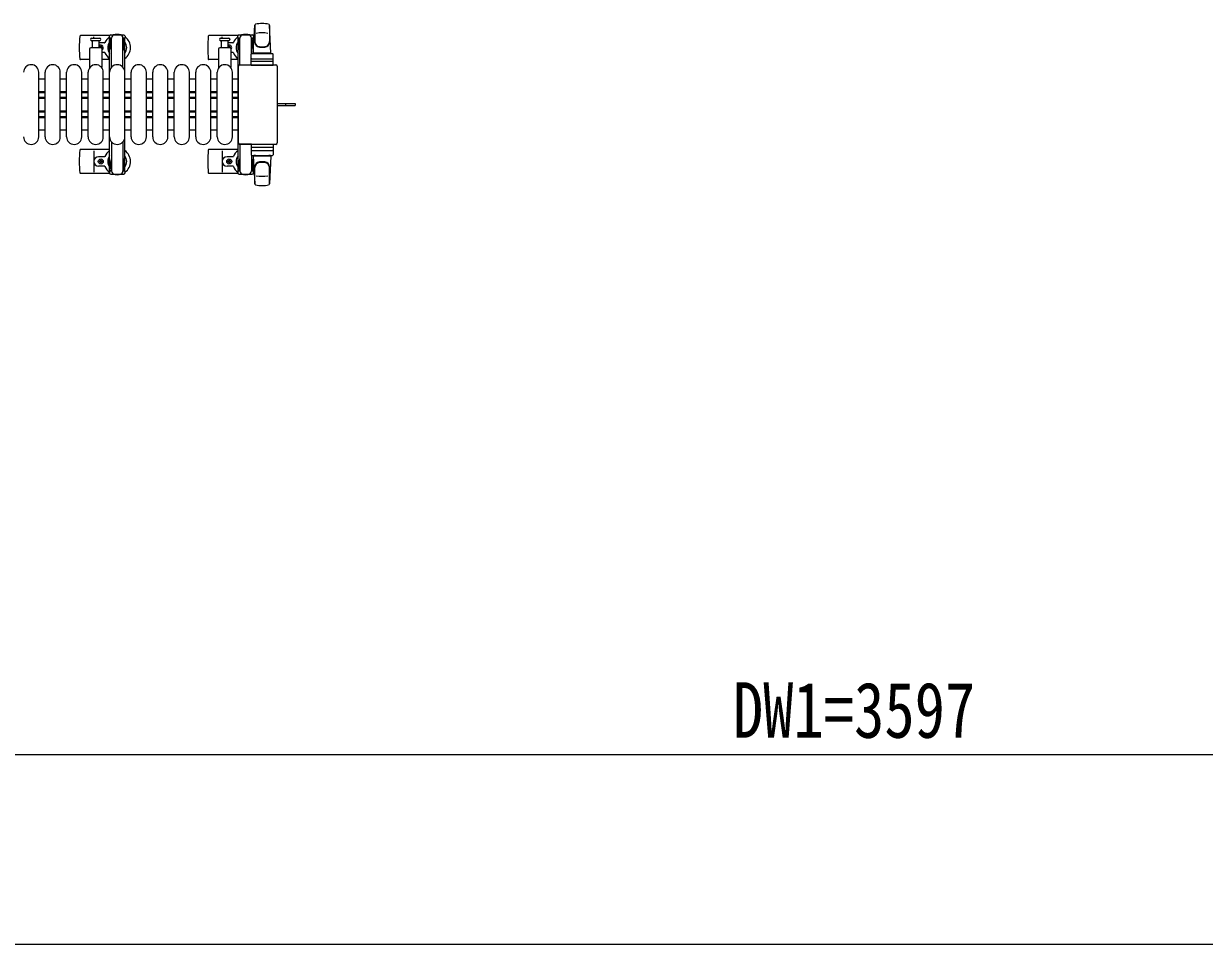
# Model space of a CAD drawing. Units: millimetres, scale not verified. Extents: x -16820 to 16820, y -11880 to 11880.
# Drawn here: x 505 to 2372, y 1046 to 2502 of the extents above; entities that cross this region are included whole.
import ezdxf
from ezdxf.enums import TextEntityAlignment as Align

# ---------------------------------------------------------------- set-up
doc = ezdxf.new("R2010")
doc.units = ezdxf.units.MM
doc.header["$LTSCALE"] = 50
for name, color, linetype in [('0-2_YKK_11', 7, 'Continuous'), ('0-4_YKK_13', 4, 'Continuous'), ('0-5_YKK_A1', 4, 'Continuous'), ('0-6_YKK_D', 6, 'Continuous')]:
    doc.layers.add(name, color=color, linetype=linetype)
doc.styles.add('ＭＳ ゴシック', font='')
doc.styles.get('ＭＳ ゴシック').set_extended_font_data('MS Gothic')

msp = doc.modelspace()

# ---------------------------------------------------------------- linework, layer by layer
at = {"layer": '0-2_YKK_11'}
for p, q in [((529.08, 2414.49), (539.08, 2414.49)), ((563.08, 2414.49), (573.08, 2414.49)), ((597.08, 2414.49), (607.08, 2414.49)), ((631.08, 2414.49), (641.08, 2414.49)), ((665.08, 2414.49), (675.08, 2414.49)), ((699.08, 2414.49), (709.08, 2414.49)), ((733.08, 2414.49), (743.08, 2414.49)), ((767.08, 2414.49), (777.08, 2414.49)), ((801.08, 2414.49), (811.08, 2414.49)), ((835.08, 2414.49), (844.08, 2414.49)), ((529.08, 2394.49), (539.08, 2394.49)), ((529.08, 2392.89), (539.08, 2392.89)), ((563.08, 2394.49), (573.08, 2394.49)), ((563.08, 2392.89), (573.08, 2392.89)), ((597.08, 2394.49), (607.08, 2394.49)), ((597.08, 2392.89), (607.08, 2392.89)), ((631.08, 2394.49), (641.08, 2394.49)), ((631.08, 2392.89), (641.08, 2392.89)), ((665.08, 2394.49), (675.08, 2394.49)), ((665.08, 2392.89), (675.08, 2392.89)), ((699.08, 2394.49), (709.08, 2394.49)), ((699.08, 2392.89), (709.08, 2392.89)), ((733.08, 2394.49), (743.08, 2394.49)), ((733.08, 2392.89), (743.08, 2392.89)), ((767.08, 2394.49), (777.08, 2394.49)), ((767.08, 2392.89), (777.08, 2392.89)), ((801.08, 2394.49), (811.08, 2394.49)), ((801.08, 2392.89), (811.08, 2392.89)), ((835.08, 2394.49), (844.08, 2394.49)), ((835.08, 2392.89), (844.08, 2392.89)), ((529.08, 2385.49), (539.08, 2385.49)), ((529.08, 2384.24), (539.08, 2384.24)), ((529.08, 2383.89), (539.08, 2383.89)), ((563.08, 2385.49), (573.08, 2385.49)), ((563.08, 2384.24), (573.08, 2384.24)), ((563.08, 2383.89), (573.08, 2383.89)), ((597.08, 2385.49), (607.08, 2385.49)), ((597.08, 2384.24), (607.08, 2384.24)), ((597.08, 2383.89), (607.08, 2383.89)), ((631.08, 2385.49), (641.08, 2385.49)), ((631.08, 2384.24), (641.08, 2384.24)), ((631.08, 2383.89), (641.08, 2383.89)), ((665.08, 2385.49), (675.08, 2385.49)), ((665.08, 2384.24), (675.08, 2384.24)), ((665.08, 2383.89), (675.08, 2383.89)), ((699.08, 2385.49), (709.08, 2385.49)), ((699.08, 2384.24), (709.08, 2384.24)), ((699.08, 2383.89), (709.08, 2383.89)), ((733.08, 2385.49), (743.08, 2385.49)), ((733.08, 2384.24), (743.08, 2384.24)), ((733.08, 2383.89), (743.08, 2383.89)), ((767.08, 2385.49), (777.08, 2385.49)), ((767.08, 2384.24), (777.08, 2384.24)), ((767.08, 2383.89), (777.08, 2383.89)), ((801.08, 2385.49), (811.08, 2385.49)), ((801.08, 2384.24), (811.08, 2384.24)), ((801.08, 2383.89), (811.08, 2383.89)), ((835.08, 2385.49), (844.08, 2385.49)), ((835.08, 2384.24), (844.08, 2384.24)), ((835.08, 2383.89), (844.08, 2383.89)), ((529.08, 2364.09), (539.08, 2364.09)), ((529.08, 2363.74), (539.08, 2363.74)), ((529.08, 2362.49), (539.08, 2362.49)), ((529.08, 2355.09), (539.08, 2355.09)), ((529.08, 2353.49), (539.08, 2353.49)), ((563.08, 2364.09), (573.08, 2364.09)), ((563.08, 2363.74), (573.08, 2363.74)), ((563.08, 2362.49), (573.08, 2362.49)), ((563.08, 2355.09), (573.08, 2355.09)), ((563.08, 2353.49), (573.08, 2353.49)), ((597.08, 2364.09), (607.08, 2364.09)), ((597.08, 2363.74), (607.08, 2363.74)), ((597.08, 2362.49), (607.08, 2362.49)), ((597.08, 2355.09), (607.08, 2355.09)), ((597.08, 2353.49), (607.08, 2353.49)), ((631.08, 2364.09), (641.08, 2364.09)), ((631.08, 2363.74), (641.08, 2363.74)), ((631.08, 2362.49), (641.08, 2362.49)), ((631.08, 2355.09), (641.08, 2355.09)), ((631.08, 2353.49), (641.08, 2353.49)), ((665.08, 2364.09), (675.08, 2364.09)), ((665.08, 2363.74), (675.08, 2363.74)), ((665.08, 2362.49), (675.08, 2362.49)), ((665.08, 2355.09), (675.08, 2355.09)), ((665.08, 2353.49), (675.08, 2353.49)), ((699.08, 2364.09), (709.08, 2364.09)), ((699.08, 2363.74), (709.08, 2363.74)), ((699.08, 2362.49), (709.08, 2362.49)), ((699.08, 2355.09), (709.08, 2355.09)), ((699.08, 2353.49), (709.08, 2353.49)), ((733.08, 2364.09), (743.08, 2364.09)), ((733.08, 2363.74), (743.08, 2363.74)), ((733.08, 2362.49), (743.08, 2362.49)), ((733.08, 2355.09), (743.08, 2355.09)), ((733.08, 2353.49), (743.08, 2353.49)), ((767.08, 2364.09), (777.08, 2364.09)), ((767.08, 2363.74), (777.08, 2363.74)), ((767.08, 2362.49), (777.08, 2362.49)), ((767.08, 2355.09), (777.08, 2355.09)), ((767.08, 2353.49), (777.08, 2353.49)), ((801.08, 2364.09), (811.08, 2364.09)), ((801.08, 2363.74), (811.08, 2363.74)), ((801.08, 2362.49), (811.08, 2362.49)), ((801.08, 2355.09), (811.08, 2355.09)), ((801.08, 2353.49), (811.08, 2353.49)), ((835.08, 2364.09), (844.08, 2364.09)), ((835.08, 2363.74), (844.08, 2363.74)), ((835.08, 2362.49), (844.08, 2362.49)), ((835.08, 2355.09), (844.08, 2355.09)), ((835.08, 2353.49), (844.08, 2353.49)), ((539.08, 2333.49), (529.08, 2333.49)), ((573.08, 2333.49), (563.08, 2333.49)), ((607.08, 2333.49), (597.08, 2333.49)), ((641.08, 2333.49), (631.08, 2333.49)), ((675.08, 2333.49), (665.08, 2333.49)), ((709.08, 2333.49), (699.08, 2333.49)), ((743.08, 2333.49), (733.08, 2333.49)), ((777.08, 2333.49), (767.08, 2333.49)), ((811.08, 2333.49), (801.08, 2333.49)), ((844.08, 2333.49), (835.08, 2333.49))]:
    msp.add_line(p, q, dxfattribs=at)
at = {"layer": '0-4_YKK_13'}
for p, q in [((641.05, 2482.99), (594.98, 2482.99)), ((642.78, 2483.99), (663.38, 2483.99)), ((844.05, 2482.99), (797.98, 2482.99)), ((845.78, 2483.99), (866.38, 2483.99)), ((868.08, 2455.5), (870.52, 2499.52)), ((870.58, 2499.88), (870.58, 2472.69)), ((893.58, 2499.1), (893.58, 2473.37)), ((896.08, 2455.5), (893.64, 2499.52)), ((612.83, 2478.99), (625.33, 2478.99)), ((625.33, 2474.99), (612.83, 2474.99)), ((613.58, 2474.99), (613.58, 2463.49)), ((616.08, 2478.99), (616.08, 2480.99)), ((624.58, 2463.49), (624.58, 2474.99)), ((632.79, 2471.49), (624.58, 2471.49)), ((628.4, 2464.43), (629.28, 2464.43)), ((640.78, 2479.19), (640.78, 2481.99)), ((644.08, 2479.19), (640.78, 2479.19)), ((642.28, 2475.69), (643.08, 2475.69)), ((642.28, 2465.18), (642.28, 2475.69)), ((643.89, 2459.19), (642.28, 2465.18)), ((643.08, 2462.19), (643.08, 2479.19)), ((644.08, 2432.93), (644.08, 2478.99)), ((662.08, 2432.93), (662.08, 2478.99)), ((662.28, 2459.19), (663.88, 2465.18)), ((663.08, 2462.19), (663.08, 2479.19)), ((663.88, 2475.69), (663.08, 2475.69)), ((663.88, 2465.18), (663.88, 2475.69)), ((829.33, 2474.99), (816.83, 2474.99)), ((817.58, 2474.99), (817.58, 2463.49)), ((819.08, 2478.99), (819.08, 2480.99)), ((828.58, 2463.49), (828.58, 2474.99)), ((835.79, 2471.49), (828.58, 2471.49)), ((828.58, 2464.43), (828.76, 2464.43)), ((831.4, 2464.43), (832.28, 2464.43)), ((843.78, 2479.19), (843.78, 2481.99)), ((847.08, 2479.19), (843.78, 2479.19)), ((845.28, 2475.69), (846.08, 2475.69)), ((845.28, 2465.18), (845.28, 2475.69)), ((846.89, 2459.19), (845.28, 2465.18)), ((846.08, 2462.19), (846.08, 2479.19)), ((847.08, 2436.49), (847.08, 2478.99)), ((865.08, 2454.36), (865.08, 2478.99)), ((865.28, 2459.19), (866.88, 2465.18)), ((866.08, 2462.19), (866.08, 2479.19)), ((866.88, 2475.69), (866.08, 2475.69)), ((866.88, 2465.18), (866.88, 2475.69)), ((609.08, 2461.49), (609.08, 2433.67)), ((627.08, 2463.49), (611.08, 2463.49)), ((625.76, 2463.55), (624.88, 2463.55)), ((629.08, 2433.67), (629.08, 2461.49)), ((632.79, 2456.49), (629.08, 2456.49)), ((813.08, 2461.49), (813.08, 2433.67)), ((831.08, 2463.49), (815.08, 2463.49)), ((828.76, 2463.55), (828.58, 2463.55)), ((833.08, 2433.67), (833.08, 2461.49)), ((835.79, 2456.49), (833.08, 2456.49)), ((846.89, 2459.19), (847.08, 2459.19)), ((864.58, 2436.49), (864.58, 2453.49)), ((865.28, 2459.19), (865.08, 2459.19)), ((865.58, 2454.49), (898.58, 2454.49)), ((865.58, 2446.49), (898.58, 2446.49)), ((896.08, 2455.5), (868.08, 2455.5)), ((895.08, 2455.5), (869.08, 2455.49)), ((869.08, 2454.49), (869.08, 2455.49)), ((871.48, 2454.49), (869.08, 2454.49)), ((895.08, 2454.49), (892.68, 2454.49)), ((895.08, 2454.49), (895.08, 2455.5)), ((899.58, 2436.49), (899.58, 2453.49)), ((609.08, 2444.99), (594.98, 2444.99)), ((641.08, 2444.99), (629.08, 2444.99)), ((813.08, 2444.99), (797.98, 2444.99)), ((844.08, 2444.99), (833.08, 2444.99)), ((844.58, 2313.49), (844.58, 2434.5)), ((844.58, 2434.5), (844.58, 2434.5)), ((847.08, 2436.99), (903.59, 2436.99)), ((847.08, 2436.99), (847.08, 2436.99)), ((865.08, 2436.49), (847.08, 2436.49)), ((864.58, 2436.49), (899.58, 2436.49)), ((898.64, 2441.99), (865.47, 2441.99)), ((903.59, 2436.99), (903.59, 2436.99)), ((906.08, 2434.5), (906.08, 2313.49)), ((906.08, 2434.5), (906.08, 2434.5)), ((529.08, 2322.99), (529.08, 2424.99)), ((539.08, 2322.99), (539.08, 2424.99)), ((563.08, 2322.99), (563.08, 2424.99)), ((573.08, 2322.99), (573.08, 2424.99)), ((597.08, 2322.99), (597.08, 2424.99)), ((607.08, 2322.99), (607.08, 2424.99)), ((631.08, 2322.99), (631.08, 2424.99)), ((641.08, 2322.99), (641.08, 2424.99)), ((665.08, 2322.99), (665.08, 2424.99)), ((675.08, 2322.99), (675.08, 2424.99)), ((699.08, 2322.99), (699.08, 2424.99)), ((709.08, 2322.99), (709.08, 2424.99)), ((733.08, 2322.99), (733.08, 2424.99)), ((743.08, 2322.99), (743.08, 2424.99)), ((767.08, 2322.99), (767.08, 2424.99)), ((777.08, 2322.99), (777.08, 2424.99)), ((801.08, 2322.99), (801.08, 2424.99)), ((811.08, 2322.99), (811.08, 2424.99)), ((835.08, 2322.99), (835.08, 2424.99)), ((906.08, 2372.49), (918.58, 2372.49)), ((918.58, 2372.49), (934.08, 2372.49)), ((919.23, 2375.49), (919.23, 2372.49)), ((934.08, 2375.49), (934.08, 2372.49)), ((644.08, 2315.06), (644.08, 2268.99)), ((662.08, 2315.06), (662.08, 2268.99)), ((641.08, 2302.99), (594.98, 2302.99)), ((616.08, 2300.99), (616.08, 2266.99)), ((844.08, 2302.99), (797.98, 2302.99)), ((819.08, 2300.99), (819.08, 2266.99)), ((844.58, 2313.49), (844.58, 2313.49)), ((847.08, 2311.49), (847.08, 2268.99)), ((865.08, 2311.49), (847.08, 2311.49)), ((847.08, 2310.99), (847.08, 2311)), ((903.59, 2310.99), (847.08, 2310.99)), ((864.58, 2311.49), (864.58, 2294.49)), ((864.58, 2311.49), (899.58, 2311.49)), ((898.64, 2305.99), (865.47, 2305.99)), ((865.58, 2301.49), (898.58, 2301.49)), ((899.58, 2311.49), (899.58, 2294.49)), ((903.59, 2311), (903.59, 2310.99)), ((906.08, 2313.49), (906.08, 2313.49)), ((632.79, 2291.49), (623.58, 2291.49)), ((625.76, 2284.43), (624.88, 2284.43)), ((628.4, 2283.55), (629.28, 2283.55)), ((643.89, 2288.79), (642.28, 2282.81)), ((642.28, 2282.81), (642.28, 2272.29)), ((643.08, 2285.79), (643.08, 2268.79)), ((643.89, 2288.79), (644.08, 2288.79)), ((662.28, 2288.79), (662.08, 2288.79)), ((662.28, 2288.79), (663.88, 2282.81)), ((663.08, 2285.79), (663.08, 2268.79)), ((663.88, 2282.81), (663.88, 2272.29)), ((835.79, 2291.49), (826.58, 2291.49)), ((828.76, 2284.43), (827.88, 2284.43)), ((831.4, 2283.55), (832.28, 2283.55)), ((846.89, 2288.79), (845.28, 2282.81)), ((845.28, 2282.81), (845.28, 2272.29)), ((846.08, 2285.79), (846.08, 2268.79)), ((846.89, 2288.79), (847.08, 2288.79)), ((865.08, 2293.63), (865.08, 2268.99)), ((865.28, 2288.79), (865.08, 2288.79)), ((865.28, 2288.79), (866.88, 2282.81)), ((865.58, 2293.49), (898.58, 2293.49)), ((866.08, 2285.79), (866.08, 2268.79)), ((866.88, 2282.81), (866.88, 2272.29)), ((868.08, 2292.49), (870.52, 2248.47)), ((896.08, 2292.49), (868.08, 2292.49)), ((871.48, 2293.49), (869.08, 2293.49)), ((869.08, 2293.49), (869.08, 2292.49)), ((895.08, 2292.49), (869.08, 2292.49)), ((895.08, 2293.49), (892.68, 2293.49)), ((896.08, 2292.49), (893.64, 2248.47)), ((895.08, 2293.49), (895.08, 2292.49)), ((641.05, 2264.99), (594.98, 2264.99)), ((632.79, 2276.49), (623.58, 2276.49)), ((640.78, 2268.79), (640.78, 2265.99)), ((644.08, 2268.79), (640.78, 2268.79)), ((642.28, 2272.29), (643.08, 2272.29)), ((642.78, 2263.99), (663.38, 2263.99)), ((663.88, 2272.29), (663.08, 2272.29)), ((844.05, 2264.99), (797.98, 2264.99)), ((835.79, 2276.49), (826.58, 2276.49)), ((843.78, 2268.79), (843.78, 2265.99)), ((847.08, 2268.79), (843.78, 2268.79)), ((845.28, 2272.29), (846.08, 2272.29)), ((845.78, 2263.99), (866.38, 2263.99)), ((866.88, 2272.29), (866.08, 2272.29)), ((870.58, 2248.11), (870.58, 2275.3)), ((893.58, 2248.89), (893.58, 2274.62))]:
    msp.add_line(p, q, dxfattribs=at)
for points in [[(624.88, 2463.55), (624.88, 2464.43), (625.76, 2464.43)], [(626.64, 2465.31), (626.64, 2466.19), (627.52, 2466.19), (627.52, 2465.31)], [(629.28, 2464.43), (629.28, 2463.55), (628.4, 2463.55)], [(665.38, 2481.99), (665.38, 2479.19), (662.08, 2479.19)], [(816.83, 2478.99), (823.08, 2478.99), (829.33, 2478.99)], [(829.64, 2465.31), (829.64, 2466.19), (830.52, 2466.19), (830.52, 2465.31)], [(832.28, 2464.43), (832.28, 2463.55), (831.4, 2463.55)], [(868.38, 2481.99), (868.38, 2479.19), (865.08, 2479.19)], [(906.08, 2375.49), (918.58, 2375.49), (934.08, 2375.49)], [(624.88, 2284.43), (624.88, 2283.55), (625.76, 2283.55)], [(627.52, 2285.31), (627.52, 2286.19), (626.64, 2286.19), (626.64, 2285.31)], [(626.64, 2282.67), (626.64, 2281.79), (627.52, 2281.79), (627.52, 2282.67)], [(629.28, 2283.55), (629.28, 2284.43), (628.4, 2284.43)], [(827.88, 2284.43), (827.88, 2283.55), (828.76, 2283.55)], [(830.52, 2285.31), (830.52, 2286.19), (829.64, 2286.19), (829.64, 2285.31)], [(829.64, 2282.67), (829.64, 2281.79), (830.52, 2281.79), (830.52, 2282.67)], [(832.28, 2283.55), (832.28, 2284.43), (831.4, 2284.43)], [(665.38, 2265.99), (665.38, 2268.79), (662.08, 2268.79)], [(868.38, 2265.99), (868.38, 2268.79), (865.08, 2268.79)]]:
    msp.add_lwpolyline(points, dxfattribs=at)
for centre in [(627.08, 2283.99), (830.08, 2283.99)]:
    msp.add_circle(centre, 4, dxfattribs=at)
for centre, radius, start, end in [((882.08, 2452), 50, 78.05356, 101.97738), ((882.08, 2452), 50, 78.05356, 101.94644), ((594.98, 2481.99), 1, 90, 174.26083), ((642.78, 2481.99), 2, 90, 180), ((649.08, 2478.99), 5, 90, 180), ((653.08, 2463.99), 21, 72.24721, 107.75279), ((657.08, 2478.99), 5, 0, 90), ((663.38, 2481.99), 2, 0, 90), ((797.98, 2481.99), 1, 90, 174.26083), ((845.78, 2481.99), 2, 90, 180), ((852.08, 2478.99), 5, 90, 180), ((856.08, 2463.99), 21, 72.24721, 107.75279), ((860.08, 2478.99), 5, 0, 90), ((866.38, 2481.99), 2, 0, 90), ((872.02, 2499.44), 1.5, 101.97738, 176.83138), ((882.08, 2437.4), 50, 79.45053, 100.87665), ((892.15, 2499.44), 1.5, 3.16862, 78.02262), ((774.08, 2463.99), 181, 174.26083, 185.73917), ((612.83, 2476.99), 2, 90, 180), ((612.83, 2476.99), 2, 180, 270), ((627.08, 2463.99), 4, 299.99992, 128.68228), ((625.33, 2476.99), 2, 0, 90), ((625.33, 2476.99), 2, 270, 0), ((625.76, 2465.31), 0.88, 270, 0), ((628.4, 2465.31), 0.88, 180, 270), ((632.79, 2472.49), 1, 270, 337.27158), ((653.08, 2463.99), 21, 125.85347, 157.27158), ((653.08, 2463.99), 15, 143.1301, 216.8699), ((653.08, 2463.99), 21, 304.8499, 54.14653), ((653.08, 2463.99), 15, 323.1301, 36.8699), ((977.08, 2463.99), 181, 174.26083, 185.73917), ((816.83, 2476.99), 2, 90, 180), ((816.83, 2476.99), 2, 180, 270), ((830.08, 2463.99), 4, 318.59027, 112.02439), ((828.76, 2465.31), 0.88, 270, 0), ((829.33, 2476.99), 2, 0, 90), ((829.33, 2476.99), 2, 270, 0), ((831.4, 2465.31), 0.88, 180, 270), ((835.79, 2472.49), 1, 270, 337.27158), ((856.08, 2463.99), 21, 125.85347, 157.27158), ((856.08, 2463.99), 15, 143.1301, 216.8699), ((856.08, 2463.99), 15, 30.72246, 36.8699), ((856.08, 2463.99), 21, 50.46632, 54.14653), ((878.58, 2473.56), 8, 180, 263.72071), ((878.58, 2472.69), 8, 180, 263.72071), ((882.08, 2505.37), 40, 263.72071, 276.27929), ((882.08, 2504.5), 40, 263.72071, 276.27929), ((885.58, 2473.56), 8, 276.27929, 0), ((885.58, 2472.69), 8, 276.27929, 0), ((594.98, 2445.99), 1, 185.73917, 270), ((611.08, 2461.49), 2, 90, 180), ((625.76, 2462.67), 0.88, 68.72433, 90), ((627.08, 2461.49), 2, 0, 90), ((628.4, 2462.67), 0.88, 90, 130.12354), ((632.79, 2455.49), 1, 22.72842, 90), ((653.08, 2463.99), 21, 202.72842, 235.1501), ((797.98, 2445.99), 1, 185.73917, 270), ((815.08, 2461.49), 2, 90, 180), ((828.76, 2462.67), 0.88, 68.72433, 90), ((831.4, 2462.67), 0.88, 90, 111.2757), ((831.08, 2461.49), 2, 0, 90), ((835.79, 2455.49), 1, 22.72842, 90), ((856.08, 2463.99), 21, 202.72842, 235.1501), ((865.58, 2453.49), 1, 90, 180), ((865.58, 2445.49), 1, 90, 180), ((898.58, 2453.49), 1, 0, 90), ((898.58, 2445.49), 1, 0, 90), ((517.08, 2424.99), 12, 0, 180), ((551.08, 2424.99), 12, 0, 180), ((585.08, 2424.99), 12, 0, 180), ((619.08, 2424.99), 12, 0, 180), ((610.08, 2433.67), 1, 180, 258.06054), ((628.08, 2433.67), 1, 281.93953, 0), ((653.08, 2424.99), 12, 0, 180), ((687.08, 2424.99), 12, 0, 180), ((721.08, 2424.99), 12, 0, 180), ((755.08, 2424.99), 12, 0, 180), ((789.08, 2424.99), 12, 0, 180), ((823.08, 2424.99), 12, 0, 180), ((814.08, 2433.67), 1, 180, 258.06054), ((832.08, 2433.67), 1, 281.93953, 0), ((517.08, 2322.99), 12, 180, 0), ((551.08, 2322.99), 12, 180, 0), ((585.08, 2322.99), 12, 180, 0), ((619.08, 2322.99), 12, 180, 0), ((653.08, 2322.99), 12, 180, 0), ((687.08, 2322.99), 12, 180, 0), ((721.08, 2322.99), 12, 180, 0), ((755.08, 2322.99), 12, 180, 0), ((789.08, 2322.99), 12, 180, 0), ((823.08, 2322.99), 12, 180, 0), ((774.08, 2283.99), 181, 174.26083, 185.73917), ((594.98, 2301.99), 1, 90, 174.26083), ((653.08, 2283.99), 21, 124.8499, 157.27158), ((653.08, 2283.99), 21, 305.85347, 55.1501), ((977.08, 2283.99), 181, 174.26083, 185.73917), ((797.98, 2301.99), 1, 90, 174.26083), ((856.08, 2283.99), 21, 124.8499, 157.27158), ((865.58, 2302.49), 1, 180, 270), ((898.58, 2302.49), 1, 270, 0), ((623.58, 2283.99), 7.5, 90, 270), ((625.76, 2285.31), 0.88, 270, 0), ((625.76, 2282.67), 0.88, 0, 90), ((628.4, 2285.31), 0.88, 180, 270), ((628.4, 2282.67), 0.88, 90, 180), ((632.79, 2292.49), 1, 270, 337.27158), ((653.08, 2283.99), 15, 143.1301, 216.8699), ((653.08, 2283.99), 15, 323.1301, 36.8699), ((826.58, 2283.99), 7.5, 90, 270), ((828.76, 2285.31), 0.88, 270, 0), ((828.76, 2282.67), 0.88, 0, 90), ((831.4, 2285.31), 0.88, 180, 270), ((831.4, 2282.67), 0.88, 90, 180), ((835.79, 2292.49), 1, 270, 337.27158), ((856.08, 2283.99), 15, 143.1301, 216.8699), ((865.58, 2294.49), 1, 180, 270), ((878.58, 2275.3), 8, 96.27929, 180), ((878.58, 2274.43), 8, 96.27929, 180), ((882.08, 2243.49), 40, 83.72071, 96.27929), ((882.08, 2242.62), 40, 83.72071, 96.27929), ((885.58, 2275.3), 8, 0, 83.72071), ((885.58, 2274.43), 8, 0, 83.72071), ((898.58, 2294.49), 1, 270, 0), ((594.98, 2265.99), 1, 185.73917, 270), ((632.79, 2275.49), 1, 22.72842, 90), ((653.08, 2283.99), 21, 202.72842, 234.14653), ((642.78, 2265.99), 2, 180, 270), ((649.08, 2268.99), 5, 180, 270), ((653.08, 2283.99), 21, 252.24721, 287.75279), ((657.08, 2268.99), 5, 270, 0), ((663.38, 2265.99), 2, 270, 0), ((797.98, 2265.99), 1, 185.73917, 270), ((835.79, 2275.49), 1, 22.72842, 90), ((856.08, 2283.99), 21, 202.72842, 234.14653), ((845.78, 2265.99), 2, 180, 270), ((852.08, 2268.99), 5, 180, 270), ((856.08, 2283.99), 21, 252.24721, 287.75279), ((860.08, 2268.99), 5, 270, 0), ((866.38, 2265.99), 2, 270, 0), ((856.08, 2283.99), 15, 323.1301, 329.27754), ((856.08, 2283.99), 21, 305.85347, 309.53368), ((882.08, 2310.59), 50, 259.12335, 280.54947), ((872.02, 2248.55), 1.5, 183.16862, 258.02262), ((882.08, 2295.99), 50, 258.02262, 281.94644), ((882.08, 2295.99), 50, 258.05356, 281.94644), ((892.15, 2248.55), 1.5, 281.97738, 356.83138)]:
    msp.add_arc(centre, radius, start, end, dxfattribs=at)
for centre, major_axis, start_param, end_param in [((847.09, 2434.49), (1.77, -1.77), 2.358058, 3.9251274), ((903.58, 2434.49), (-1.77, -1.77), 2.358058, 3.9251274), ((847.09, 2313.5), (-1.77, -1.77), 5.4996506, 7.06672), ((903.58, 2313.5), (1.77, -1.77), 5.4996506, 7.06672)]:
    msp.add_ellipse(centre, major_axis=major_axis, ratio=0.997169, start_param=start_param, end_param=end_param, dxfattribs=at)
at = {"layer": '0-5_YKK_A1'}
for p, q in [((641.08, 2268.99), (641.08, 2478.99)), ((644.08, 2478.99), (641.08, 2478.99)), ((844.08, 2268.99), (844.08, 2478.99)), ((844.08, 2478.99), (846.08, 2478.99)), ((866.08, 2478.99), (868.08, 2478.99)), ((868.08, 2478.99), (868.08, 2454.49)), ((868.08, 2293.49), (868.08, 2268.99)), ((644.08, 2268.99), (641.08, 2268.99)), ((665.08, 2268.99), (662.08, 2268.99)), ((847.08, 2268.99), (844.08, 2268.99)), ((868.08, 2268.99), (865.08, 2268.99))]:
    msp.add_line(p, q, dxfattribs=at)
msp.add_lwpolyline([(665.08, 2268.99), (665.08, 2478.99), (662.08, 2478.99)], dxfattribs=at)
at = {"layer": '0-6_YKK_D'}
for p, q in [((3725.58, 1346), (128.58, 1346)), ((7336.58, 1046), (128.58, 1046))]:
    msp.add_line(p, q, dxfattribs=at)

# ---------------------------------------------------------------- texts
at = {"layer": '0-6_YKK_D', "style": 'ＭＳ ゴシック', "width": 0.8}
msp.add_text('DW1=3597', height=87.98, dxfattribs=at).set_placement((1626.28, 1346.26), align=Align.BOTTOM_LEFT)

doc.saveas('drawing.dxf')
